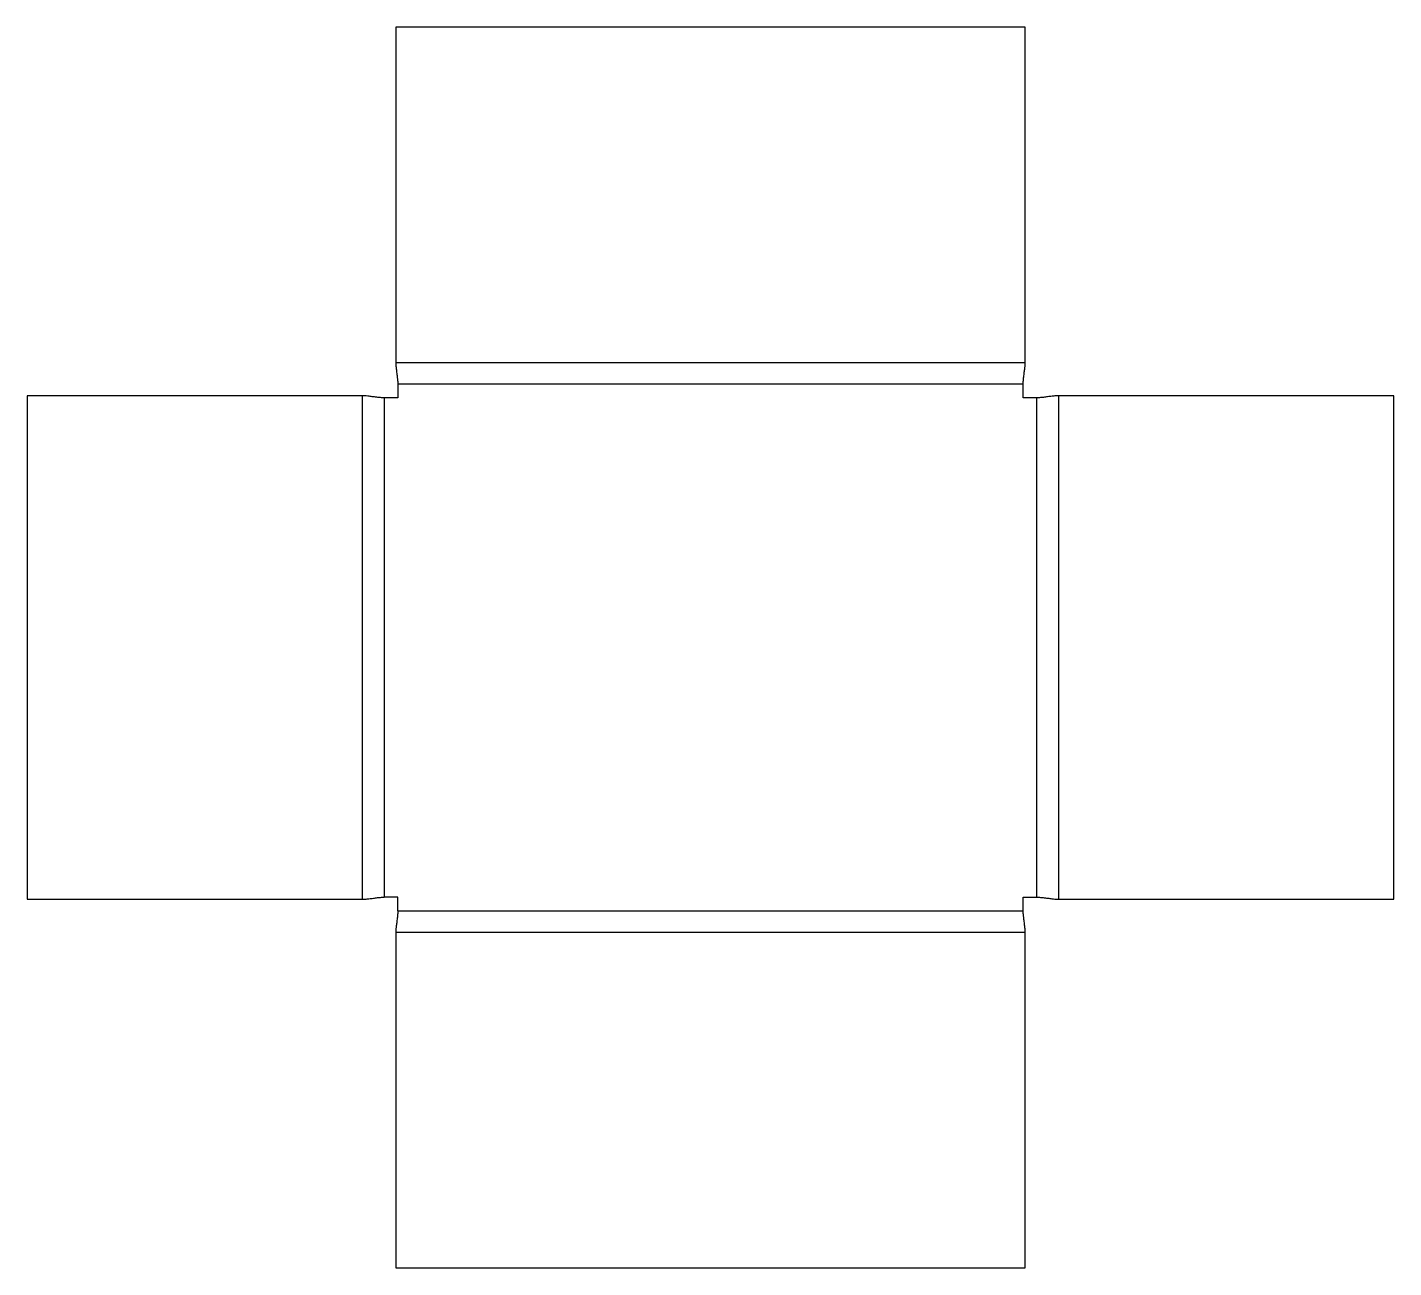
# Model space of a CAD drawing. Header units: millimetres. Extents: x -93 to 106, y -90 to 92.
import ezdxf

# ---------------------------------------------------------------- set-up
doc = ezdxf.new("R2010")
doc.units = ezdxf.units.MM

msp = doc.modelspace()

# ---------------------------------------------------------------- linework, layer by layer
at = {"color": 7, "linetype": 'Continuous', "lineweight": 25}
for p, q in [((52.37, 91.52), (-39.62, 91.52)), ((-39.62, 91.52), (-39.62, 42.52)), ((52.37, 42.52), (52.37, 91.52)), ((-39.62, 42.52), (52.37, 42.52)), ((-39.32, 39.38), (-39.32, 37.38)), ((52.07, 39.38), (-39.32, 39.38)), ((52.07, 37.38), (52.07, 39.38)), ((-93.47, 37.67), (-93.47, -35.9)), ((-44.47, 37.67), (-93.47, 37.67)), ((-44.47, -35.9), (-44.47, 37.67)), ((-41.32, 37.38), (-41.32, -35.61)), ((-39.32, 37.38), (-41.32, 37.38)), ((54.07, 37.38), (52.07, 37.38)), ((54.07, -35.61), (54.07, 37.38)), ((57.22, 37.67), (57.22, -35.9)), ((106.22, 37.67), (57.22, 37.67)), ((106.22, -35.9), (106.22, 37.67)), ((-93.47, -35.9), (-44.47, -35.9)), ((-39.32, -35.61), (-41.32, -35.61)), ((-39.32, -37.61), (-39.32, -35.61)), ((52.07, -35.61), (54.07, -35.61)), ((52.07, -37.61), (52.07, -35.61)), ((57.22, -35.9), (106.22, -35.9)), ((-39.32, -37.61), (52.07, -37.61)), ((-39.62, -40.75), (-39.62, -89.75)), ((52.37, -40.75), (-39.62, -40.75)), ((52.37, -89.75), (52.37, -40.75)), ((-39.62, -89.75), (52.37, -89.75))]:
    msp.add_line(p, q, dxfattribs=at)
for points, knots in [([(-39.62, 42.52), (-39.62, 42.46), (-39.61, 42.32), (-39.6, 42.11), (-39.58, 41.86), (-39.55, 41.58), (-39.51, 41.28), (-39.46, 40.86), (-39.4, 40.39), (-39.35, 39.96), (-39.33, 39.64), (-39.33, 39.46), (-39.32, 39.38)], [0, 0, 0, 0, 0.058289, 0.126538, 0.2048, 0.29311, 0.391493, 0.499966, 0.696511, 0.833326, 0.917365, 1, 1, 1, 1]), ([(52.07, 39.38), (52.08, 39.44), (52.08, 39.57), (52.09, 39.79), (52.11, 40.03), (52.14, 40.31), (52.18, 40.62), (52.23, 41.04), (52.29, 41.5), (52.34, 41.94), (52.36, 42.26), (52.37, 42.43), (52.37, 42.52)], [0, 0, 0, 0, 0.0582885, 0.1265376, 0.2047999, 0.2931104, 0.3914932, 0.4999658, 0.6965108, 0.8333263, 0.9173647, 1, 1, 1, 1]), ([(-41.32, 37.38), (-41.39, 37.38), (-41.52, 37.38), (-41.73, 37.39), (-41.98, 37.41), (-42.26, 37.44), (-42.57, 37.48), (-42.99, 37.53), (-43.45, 37.6), (-43.88, 37.64), (-44.2, 37.66), (-44.38, 37.67), (-44.47, 37.67)], [0, 0, 0, 0, 0.058289, 0.126538, 0.2048, 0.29311, 0.391493, 0.499966, 0.696511, 0.833326, 0.917365, 1, 1, 1, 1]), ([(57.22, 37.67), (57.15, 37.67), (57.02, 37.67), (56.81, 37.65), (56.56, 37.63), (56.28, 37.6), (55.97, 37.57), (55.55, 37.51), (55.09, 37.45), (54.66, 37.4), (54.34, 37.38), (54.16, 37.38), (54.07, 37.38)], [0, 0, 0, 0, 0.058289, 0.126538, 0.2048, 0.29311, 0.391493, 0.499966, 0.696511, 0.833326, 0.917365, 1, 1, 1, 1]), ([(-44.47, -35.9), (-44.4, -35.9), (-44.27, -35.89), (-44.06, -35.88), (-43.81, -35.86), (-43.53, -35.83), (-43.22, -35.8), (-42.8, -35.74), (-42.34, -35.68), (-41.91, -35.63), (-41.59, -35.61), (-41.41, -35.61), (-41.32, -35.61)], [0, 0, 0, 0, 0.058289, 0.126538, 0.2048, 0.29311, 0.391493, 0.499966, 0.696511, 0.833326, 0.917365, 1, 1, 1, 1]), ([(54.07, -35.61), (54.14, -35.61), (54.27, -35.61), (54.48, -35.62), (54.73, -35.64), (55.01, -35.67), (55.32, -35.71), (55.74, -35.76), (56.2, -35.82), (56.64, -35.87), (56.95, -35.89), (57.13, -35.9), (57.22, -35.9)], [0, 0, 0, 0, 0.058289, 0.126538, 0.2048, 0.29311, 0.391493, 0.499966, 0.696511, 0.833326, 0.917365, 1, 1, 1, 1]), ([(-39.32, -37.61), (-39.33, -37.67), (-39.33, -37.8), (-39.34, -38.02), (-39.36, -38.26), (-39.39, -38.54), (-39.43, -38.85), (-39.48, -39.27), (-39.54, -39.73), (-39.59, -40.17), (-39.61, -40.48), (-39.62, -40.66), (-39.62, -40.75)], [0, 0, 0, 0, 0.058289, 0.126538, 0.2048, 0.29311, 0.391493, 0.499966, 0.696511, 0.833326, 0.917365, 1, 1, 1, 1]), ([(52.37, -40.75), (52.37, -40.69), (52.36, -40.55), (52.35, -40.34), (52.33, -40.09), (52.3, -39.81), (52.26, -39.51), (52.21, -39.08), (52.15, -38.62), (52.1, -38.19), (52.08, -37.87), (52.08, -37.69), (52.07, -37.61)], [0, 0, 0, 0, 0.0582885, 0.1265376, 0.2047999, 0.2931104, 0.3914932, 0.4999658, 0.6965108, 0.8333263, 0.9173647, 1, 1, 1, 1])]:
    msp.add_open_spline(points, degree=3, knots=knots, dxfattribs=at)

doc.saveas('drawing.dxf')
